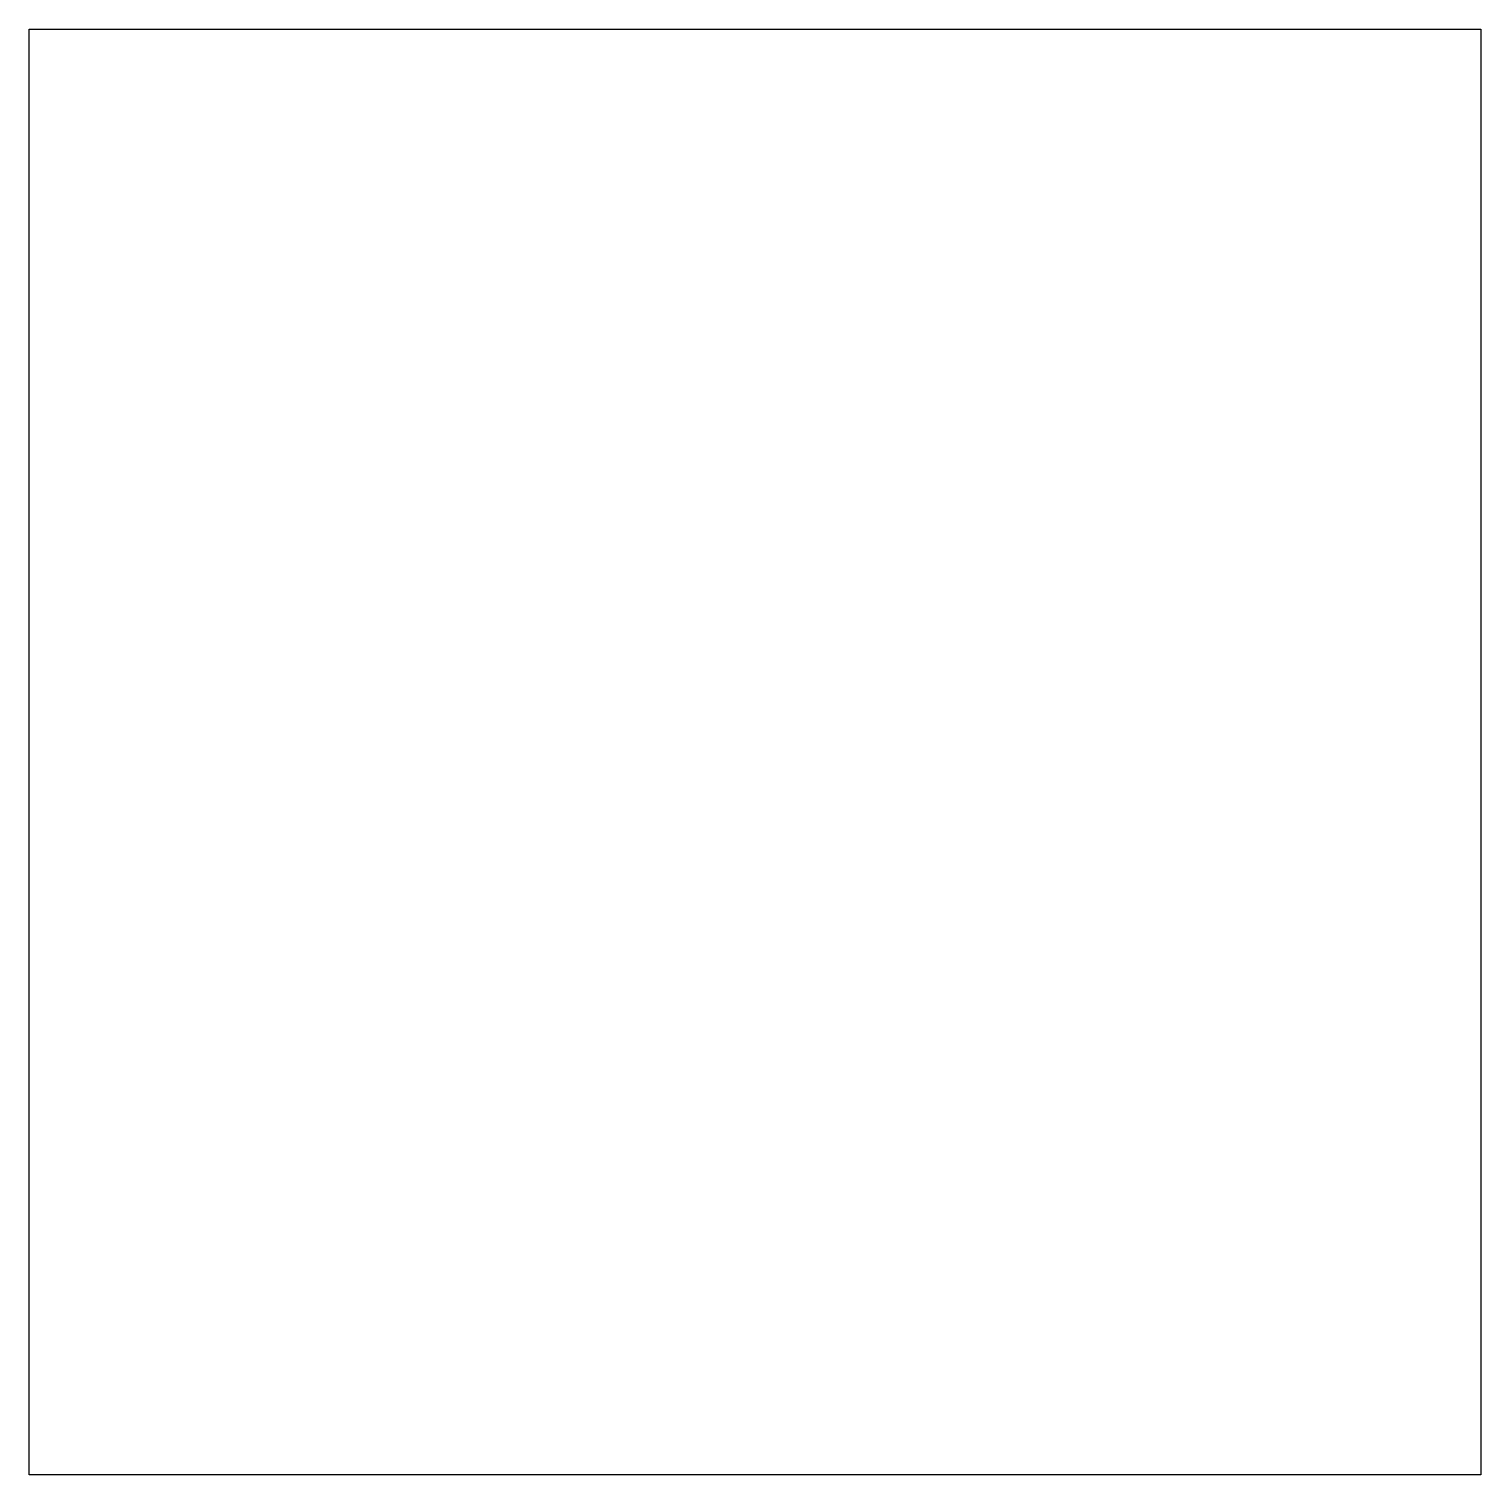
# Model space of a CAD drawing. Extents: x 256.5 to 283.9, y 61.1 to 88.5.
import ezdxf

# ---------------------------------------------------------------- set-up
doc = ezdxf.new("R2010")
doc.units = 0
doc.header["$LTSCALE"] = 12
doc.header["$MEASUREMENT"] = 0
doc.layers.add('COVER', color=3, linetype='CONTINUOUS')

msp = doc.modelspace()

# ---------------------------------------------------------------- linework, layer by layer
at = {"layer": 'COVER'}
for p, q in [((256.494, 61.139), (256.494, 88.452)), ((256.494, 88.452), (283.931, 88.452)), ((283.931, 88.452), (283.931, 61.139)), ((283.931, 61.139), (256.494, 61.139))]:
    msp.add_line(p, q, dxfattribs=at)

doc.saveas('drawing.dxf')
